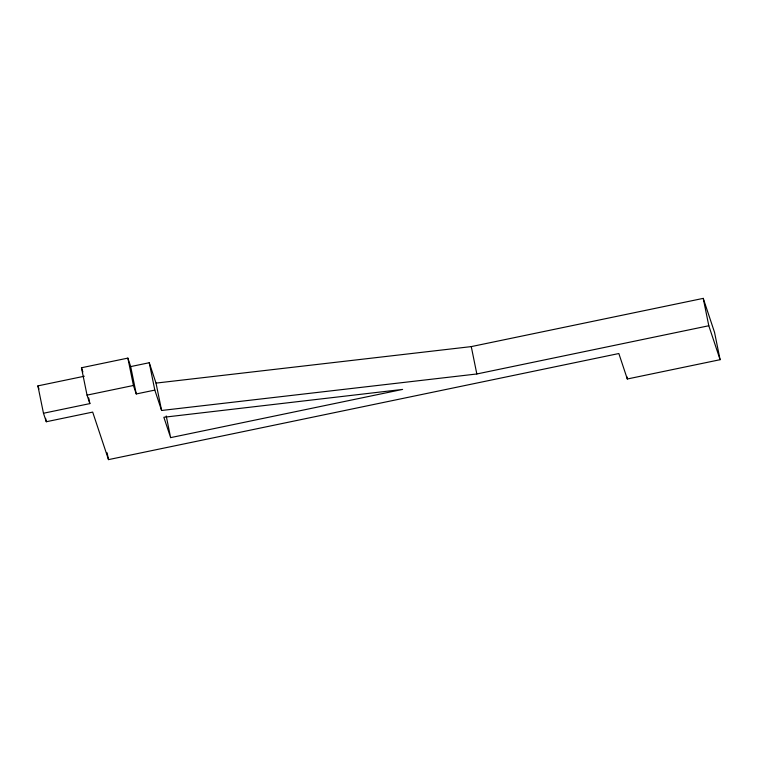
<?xml version="1.0" encoding="UTF-8"?>
<svg xmlns="http://www.w3.org/2000/svg" width="758" height="758" viewBox="0 0 758 758"><rect width="100%" height="100%" fill="white"/><g stroke="black" fill="none" stroke-linecap="round" stroke-linejoin="round"><path stroke-width="1.14" d="M43.471 413.252L89.861 403.607L87.037 395.126L81.466 367.753L127.865 358.108L130.689 366.588L136.26 393.961L154.812 390.105L161.596 410.476L476.829 373.978L708.806 325.75L720.1 359.699L627.311 378.991L618.841 353.531L108.498 459.623L92.684 412.096L46.295 421.742L43.471 413.252L37.9 385.879L84.29 376.233M130.689 366.588L149.25 362.731L156.025 383.103L161.596 410.476M87.037 395.126L133.436 385.481L136.26 393.961M156.025 383.103L471.268 346.605L703.235 298.377L714.529 332.326L720.1 359.699M170.626 437.631L402.602 389.413L163.851 417.26L170.626 437.631L166.22 415.962M81.466 367.753L82.878 371.989M37.9 385.879L38.961 389.062M703.235 298.377L708.806 325.75M626.847 376.707L627.311 378.991M471.268 346.605L476.829 373.978M149.25 362.731L154.812 390.105M127.865 358.108L133.436 385.481M107.105 452.782L108.498 459.623M88.705 397.903L89.861 403.607M45.594 418.321L46.295 421.742"/></g></svg>
